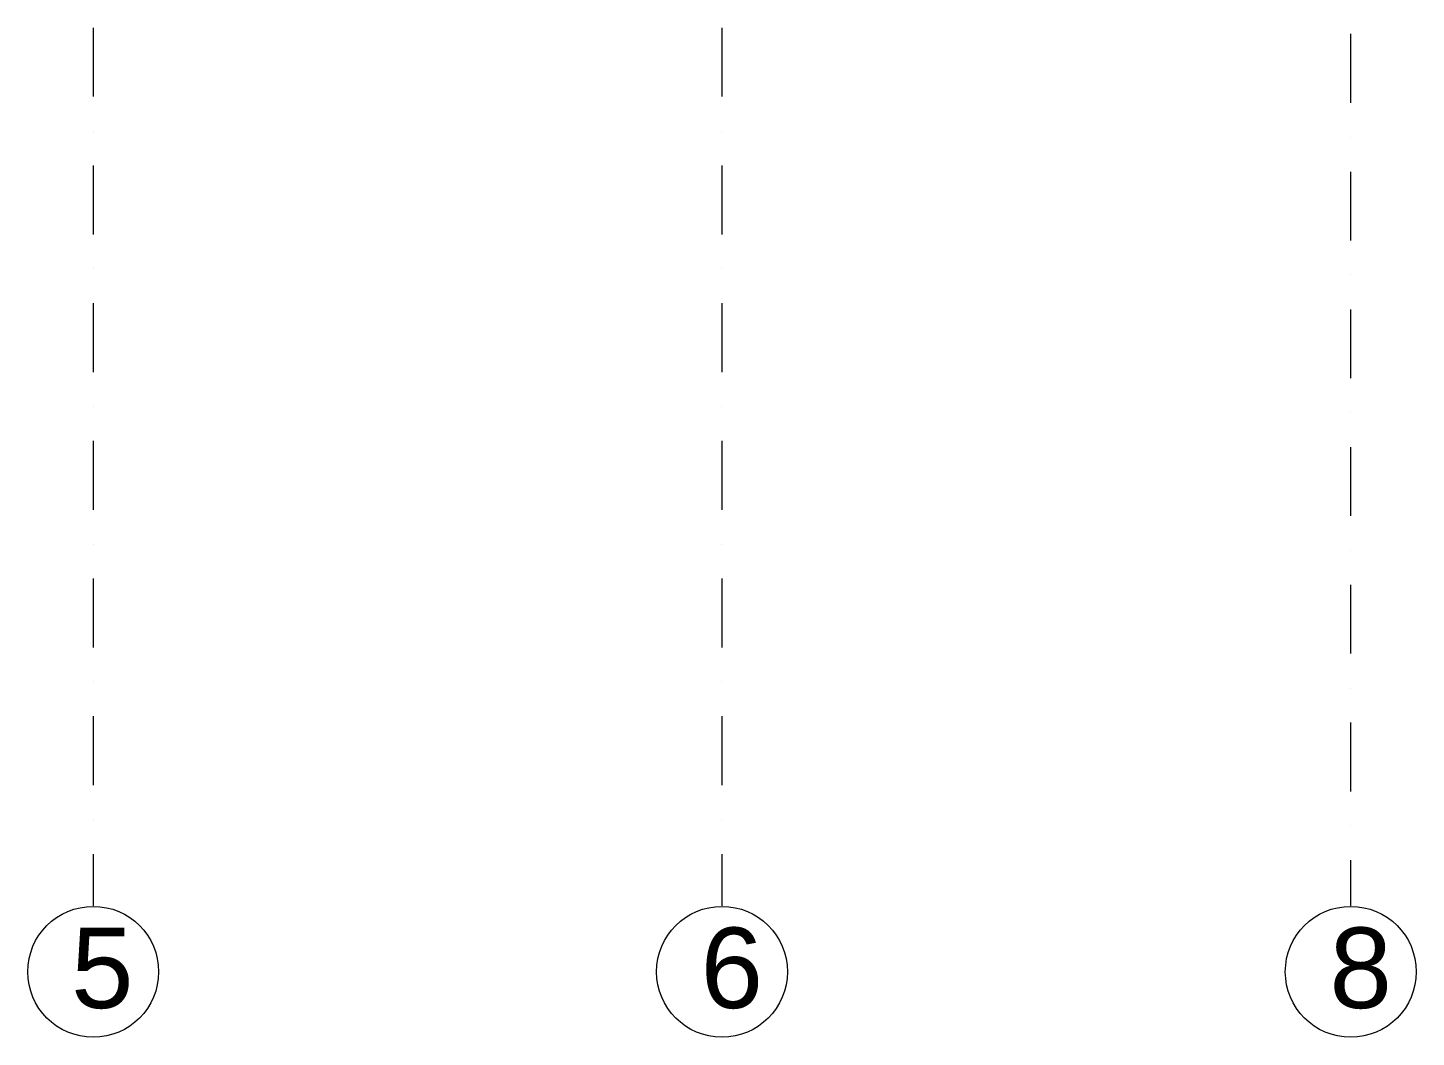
# Model space of a CAD drawing. Header units: millimetres. Extents: x 440 to 72591, y -28954 to 25941.
# Drawn here: x 14092 to 20492, y -28954 to -24300 of the extents above; entities that cross this region are included whole.
import ezdxf

# ---------------------------------------------------------------- set-up
doc = ezdxf.new("R2010")
doc.units = ezdxf.units.MM
doc.layers.add('podkład', color=7, linetype='Continuous')
doc.styles.get("Standard").update_dxf_attribs({"font": 'arial.ttf'})

msp = doc.modelspace()

# ---------------------------------------------------------------- linework, layer by layer
at = {"layer": 'podkład', "color": 6, "lineweight": 5, "transparency": 33554572}
for points in [[(14392.5, -24300.1), (14392.5, -24617.5)], [(17290.9, -24300.1), (17290.9, -24617.5)], [(20189.3, -24328.6), (20189.3, -24646.1)], [(14392.5, -24776.3), (14392.5, -24776.3)], [(17290.9, -24776.3), (17290.9, -24776.3)], [(20189.3, -24804.8), (20189.3, -24804.8)], [(14392.5, -24935), (14392.5, -25252.5)], [(17290.9, -24935), (17290.9, -25252.5)], [(20189.3, -24963.6), (20189.3, -25281)], [(14392.5, -25411.2), (14392.5, -25411.2)], [(17290.9, -25411.2), (17290.9, -25411.2)], [(20189.3, -25439.8), (20189.3, -25439.8)], [(14392.5, -25569.9), (14392.5, -25887.4)], [(17290.9, -25569.9), (17290.9, -25887.4)], [(20189.3, -25598.5), (20189.3, -25915.9)], [(14392.5, -26046.1), (14392.5, -26046.1)], [(17290.9, -26046.1), (17290.9, -26046.1)], [(20189.3, -26074.7), (20189.3, -26074.7)], [(14392.5, -26204.8), (14392.5, -26522.3)], [(17290.9, -26204.8), (17290.9, -26522.3)], [(20189.3, -26233.4), (20189.3, -26550.9)], [(14392.5, -26681), (14392.5, -26681)], [(17290.9, -26681), (17290.9, -26681)], [(20189.3, -26709.6), (20189.3, -26709.6)], [(14392.5, -26839.8), (14392.5, -27157.2)], [(17290.9, -26839.8), (17290.9, -27157.2)], [(20189.3, -26868.3), (20189.3, -27185.8)], [(14392.5, -27315.9), (14392.5, -27315.9)], [(17290.9, -27315.9), (17290.9, -27315.9)], [(20189.3, -27344.5), (20189.3, -27344.5)], [(14392.5, -27474.7), (14392.5, -27792.1)], [(17290.9, -27474.7), (17290.9, -27792.1)], [(20189.3, -27503.3), (20189.3, -27820.7)], [(14392.5, -27950.9), (14392.5, -27950.9)], [(17290.9, -27950.9), (17290.9, -27950.9)], [(20189.3, -27979.4), (20189.3, -27979.4)], [(14392.5, -28109.6), (14392.5, -28347.7)], [(17290.9, -28109.6), (17290.9, -28347.7)], [(20189.3, -28138.2), (20189.3, -28347.7)]]:
    msp.add_lwpolyline(points, dxfattribs=at)
at = {"layer": 'podkład', "color": 7, "lineweight": 5, "transparency": 33554572}
for centre in [(14393.4, -28652.6), (17291.9, -28652.6), (20190.3, -28652.6)]:
    msp.add_circle(centre, 301.7, dxfattribs=at)

# ---------------------------------------------------------------- texts
at = {"layer": 'podkład', "lineweight": 5, "transparency": 33554572, "char_height": 371.1, "attachment_point": 1}
for s, insert in [('5', (14291, -28448.7)), ('6', (17193, -28448.7)), ('8', (20091.9, -28448.7))]:
    msp.add_mtext_dynamic_manual_height_columns(s, width=331.49, gutter_width=11.6, heights=[0], dxfattribs=dict(at, insert=insert))

doc.saveas('drawing.dxf')
